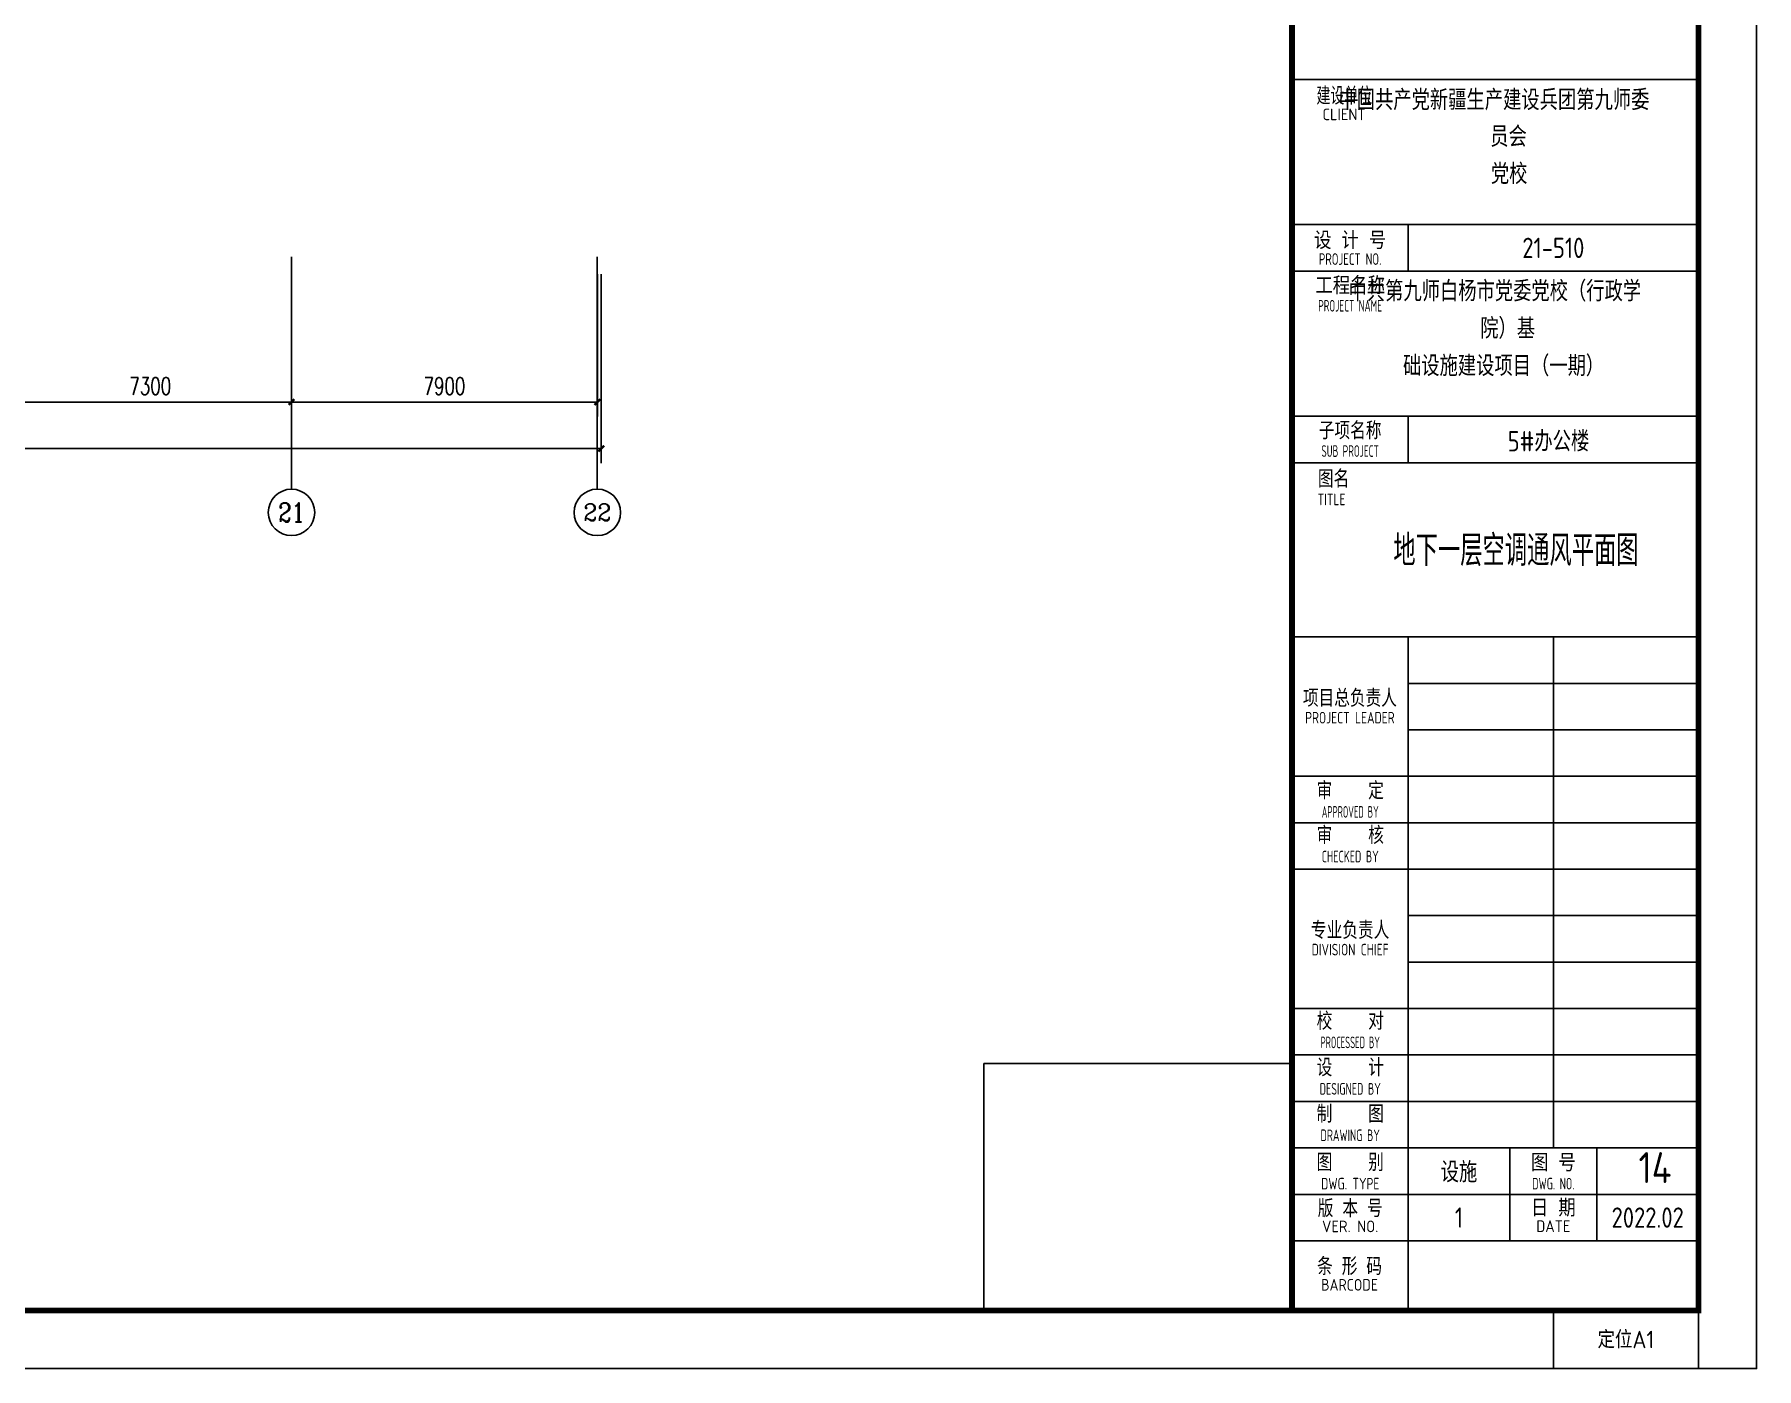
# Model space of a CAD drawing. Extents: x -70335 to 1144202, y 0 to 1100440.
# Drawn here: x 324400 to 368890, y 936502 to 970966 of the extents above; entities that cross this region are included whole.
import ezdxf
from ezdxf.enums import TextEntityAlignment as Align

# ---------------------------------------------------------------- set-up
doc = ezdxf.new("R2010")
doc.units = 0
doc.header["$LTSCALE"] = 1000
for name, color, linetype in [('3-建筑', 7, 'Continuous'), ('AXIS_TEXT', 7, 'Continuous'), ('BTTK', 7, 'Continuous'), ('PUB_TITLE', 4, 'Continuous'), ('改过图层标记', 3, 'Continuous')]:
    doc.layers.add(name, color=color, linetype=linetype)
doc.layers.add('条形码', color=7, linetype='Continuous', plot=False)
doc.layers.add('验收章', color=7, linetype='Continuous', plot=False)
doc.styles.add('_TCH_AXIS', font='COMPLEX', dxfattribs={"bigfont": 'GBCBIG'})
doc.styles.add('_TCH_DIM_T3', font='SIMPLEX', dxfattribs={"width": 0.705882, "bigfont": 'GBCBIG'})
doc.styles.add('COMPLEX', font='COMPLEX')
doc.styles.add('HZ(TK)', font='geniso.shx', dxfattribs={"width": 0.9, "bigfont": 'hztxt.shx'})
doc.styles.get("Standard").update_dxf_attribs({"font": 'gbenor.shx', "bigfont": 'gbcbig.shx'})
doc.dimstyles.new('_TCH_ARCH&&150', dxfattribs={"dimtxt": 446.25, "dimasz": 150, "dimexe": 375, "dimexo": 450, "dimgap": 189.375, "dimtad": 1, "dimdec": 0, "dimzin": 0, "dimdsep": 46, "dimtxsty": '_TCH_DIM_T3', "dimblk": 'ARCHTICK', "dimcen": 0.09, "dimclrt": 7, "dimazin": 2, "dimtfac": 1, "dimtdec": 0, "dimtix": 1, "dimtmove": 2, "dimatfit": 3, "dimfxl": 1, "dimtolj": 1, "dimtzin": 0, "dimarcsym": 0})

# ---------------------------------------------------------------- blocks, each defined once
blk = doc.blocks.new('vhtemplate_2019年新竖式图框_A1_1_2', base_point=(-420.5, 0))
at = {"layer": 'BTTK'}
for p, q in [((831, 222), (761, 222)), ((831, 197), (761, 197)), ((781, 197), (781, 189)), ((831, 189), (761, 189)), ((831, 164), (761, 164)), ((781, 164), (781, 156)), ((831, 156), (761, 156)), ((831, 126), (761, 126)), ((781, 126), (781, 10)), ((806, 126), (806, 38)), ((831, 118), (781, 118)), ((831, 110), (781, 110)), ((831, 102), (761, 102)), ((831, 94), (761, 94)), ((831, 86), (761, 86)), ((831, 78), (781, 78)), ((831, 70), (781, 70)), ((831, 62), (761, 62)), ((831, 54), (761, 54)), ((831, 46), (761, 46)), ((831, 38), (761, 38)), ((798.5, 38), (798.5, 22)), ((813.5, 38), (813.5, 22)), ((831, 30), (761, 30)), ((831, 22), (761, 22))]:
    blk.add_line(p, q, dxfattribs=at)
at = {"layer": 'PUB_TITLE', "color": 7}
blk.add_lwpolyline([(-420.5, 594), (841, 594), (841, 0), (-420.5, 0)], close=True, dxfattribs=at)
at = {"layer": 'PUB_TITLE', "const_width": 1}
blk.add_lwpolyline([(-395.5, 10), (831, 10), (831, 584), (-395.5, 584)], close=True, dxfattribs=at)
blk.add_lwpolyline([(761, 10), (761, 584)], dxfattribs=at)
at = {"layer": '条形码'}
blk.add_lwpolyline([(781, 22), (831, 22), (831, 10), (781, 10)], close=True, dxfattribs=at)
at = {"layer": '验收章'}
for points in [[(761, 10), (707.93, 10), (707.93, 52.53), (761, 52.53)], [(806, 10), (831, 10), (831, 0), (806, 0)]]:
    blk.add_lwpolyline(points, close=True, dxfattribs=at)
at = {"layer": 'BTTK', "style": 'HZ(TK)'}
for s, height, width, p in [('建设单位', 3, 0.8, (770.01, 219.17)), ('PROJECT NO.', 2, 0.75, (771, 191.07)), ('PROJECT NAME', 2, 0.65, (771, 183.03)), ('子项名称', 3, 0.9, (771, 161.52)), ('SUB PROJECT', 2, 0.65, (771, 158.01)), ('项目总负责人', 3, 0.9, (770.96, 115.45)), ('PROJECT LEADER', 2, 0.8, (770.96, 112.09)), ('审    定', 3, 0.9, (771.02, 99.52)), ('APPROVED BY', 2, 0.6, (771.02, 95.87)), ('审    核', 3, 0.9, (771.02, 91.83)), ('CHECKED BY', 2, 0.7, (771.02, 88.18)), ('专业负责人', 3, 0.9, (771, 75.48)), ('DIVISION CHIEF', 2, 0.8, (771, 72.15)), ('校    对', 3, 0.9, (771.02, 59.83)), ('PROCESSED BY', 2, 0.6, (771.02, 56.17)), ('设    计', 3, 0.9, (771.02, 51.83)), ('DESIGNED BY', 2, 0.7, (771.02, 48.17)), ('制    图', 3, 0.9, (771.02, 43.83)), ('DRAWING BY', 2, 0.7, (771.02, 40.17)), ('图    别', 3, 0.9, (771.02, 35.5)), ('DWG. TYPE', 2, 0.8, (771.02, 31.84)), ('DWG. NO.', 2, 0.7, (806, 31.84)), ('版 本 号', 3, 0.9, (771.02, 27.57)), ('条 形 码', 3, 0.9, (770.9, 17.6)), ('BARCODE', 2, 0.95, (770.9, 14.42))]:
    blk.add_text(s, height=height, dxfattribs=dict(at, width=width)).set_placement(p, align=Align.MIDDLE_CENTER)
for s, height, p in [('CLIENT', 2, (769.95, 215.99)), ('设 计 号', 3, (771, 194.28)), ('工程名称', 3, (771, 186.52)), ('图 号', 3, (806, 35.46)), ('日 期', 3, (806, 27.67)), ('VER. NO.', 2, (771, 24.48)), ('DATE', 2, (806, 24.52))]:
    blk.add_text(s, height=height, dxfattribs=at).set_placement(p, align=Align.MIDDLE_CENTER)
for s, height, width, p in [('图名', 3, 0.9, (765.46, 153.22)), ('TITLE', 2, 0.8, (765.4, 149.68))]:
    blk.add_text(s, height=height, dxfattribs=dict(at, width=width)).set_placement(p, align=Align.MIDDLE_LEFT)
at = {"layer": 'BTTK', "color": 4, "style": 'HZ(TK)', "width": 0.9}
for tag, p in [('合作单位', (796, 511.5)), ('建设单位', (796, 209.5)), ('工程名称', (796, 176.5)), ('子项名称', (806, 160)), ('图纸名称', (796, 141))]:
    blk.add_attdef(tag, text='', height=3.5, dxfattribs=at).set_placement(p, align=Align.MIDDLE_CENTER)
for tag, p in [('注册证书号', (808.5, 279)), ('注册印章号', (808.5, 271)), ('设计号', (806, 193)), ('图别', (789.75, 34)), ('图号', (822.25, 34)), ('版本号', (789.75, 26)), ('日期', (822.25, 26))]:
    blk.add_attdef(tag, text='', height=3.5, dxfattribs=at).set_placement(p, align=Align.MIDDLE)
at = {"layer": '验收章', "style": 'HZ(TK)'}
blk.add_text('定位A1', height=3, dxfattribs=at).set_placement((818.5, 5), align=Align.MIDDLE_CENTER)
blk = doc.blocks.new('_ArchTick')
at = {"color": 0, "linetype": 'ByBlock', "const_width": 0.4}
blk.add_lwpolyline([(-0.5, -0.5), (0.5, 0.5)], dxfattribs=at)
blk = doc.blocks.new('*D2837')
at = {"layer": '3-建筑', "color": 0, "lineweight": -2, "transparency": 16777216}
for p, q in [((323742, 964769), (323742, 961094)), ((331042, 964769), (331042, 961094)), ((323742, 961469), (331042, 961469))]:
    blk.add_line(p, q, dxfattribs=at)
at = {"layer": 'Defpoints', "color": 0, "transparency": 16777216}
for p in [(323742, 965219), (331042, 965219), (331042, 961469)]:
    blk.add_point(p, dxfattribs=at)
at = {"layer": '3-建筑', "color": 0, "lineweight": -2, "transparency": 16777216, "xscale": 150, "yscale": 150, "zscale": 150, "rotation": 180}
blk.add_blockref('_ArchTick', (323742, 961469), dxfattribs=at)
at = {"layer": '3-建筑', "color": 0, "lineweight": -2, "transparency": 16777216, "xscale": 150, "yscale": 150, "zscale": 150}
blk.add_blockref('_ArchTick', (331042, 961469), dxfattribs=at)
at = {"layer": '3-建筑', "color": 7, "transparency": 16777216, "insert": (327392, 961881), "char_height": 446.2, "attachment_point": 5, "style": '_TCH_DIM_T3'}
blk.add_mtext('\\A1;7300', dxfattribs=at)
blk = doc.blocks.new('*D2838')
at = {"layer": '3-建筑', "color": 0, "lineweight": -2, "transparency": 16777216}
for p, q in [((331042, 964769), (331042, 961094)), ((338942, 964769), (338942, 961094)), ((331042, 961469), (338942, 961469))]:
    blk.add_line(p, q, dxfattribs=at)
at = {"layer": 'Defpoints', "color": 0, "transparency": 16777216}
for p in [(331042, 965219), (338942, 965219), (338942, 961469)]:
    blk.add_point(p, dxfattribs=at)
at = {"layer": '3-建筑', "color": 0, "lineweight": -2, "transparency": 16777216, "xscale": 150, "yscale": 150, "zscale": 150, "rotation": 180}
blk.add_blockref('_ArchTick', (331042, 961469), dxfattribs=at)
at = {"layer": '3-建筑', "color": 0, "lineweight": -2, "transparency": 16777216, "xscale": 150, "yscale": 150, "zscale": 150}
blk.add_blockref('_ArchTick', (338942, 961469), dxfattribs=at)
at = {"layer": '3-建筑', "color": 7, "transparency": 16777216, "insert": (334992, 961881), "char_height": 446.2, "attachment_point": 5, "style": '_TCH_DIM_T3'}
blk.add_mtext('\\A1;7900', dxfattribs=at)
blk = doc.blocks.new('_AXISO')
blk.add_circle((0, 0), 0.5)
at = {"layer": 'AXIS_TEXT', "style": 'COMPLEX', "width": 1.041667}
blk.add_attdef('A', text='', height=0.56, dxfattribs=at).set_placement((-0.25, -0.28), (0.25, -0.28), align=Align.FIT)
blk = doc.blocks.new('*D2839')
at = {"layer": '3-建筑', "color": 0, "lineweight": -2, "transparency": 16777216}
for p, q in [((200042, 964769), (200042, 959894)), ((339042, 964769), (339042, 959894)), ((200042, 960269), (339042, 960269))]:
    blk.add_line(p, q, dxfattribs=at)
at = {"layer": 'Defpoints', "color": 0, "transparency": 16777216}
for p in [(200042, 965219), (339042, 965219), (339042, 960269)]:
    blk.add_point(p, dxfattribs=at)
at = {"layer": '3-建筑', "color": 0, "lineweight": -2, "transparency": 16777216, "xscale": 150, "yscale": 150, "zscale": 150, "rotation": 180}
blk.add_blockref('_ArchTick', (200042, 960269), dxfattribs=at)
at = {"layer": '3-建筑', "color": 0, "lineweight": -2, "transparency": 16777216, "xscale": 150, "yscale": 150, "zscale": 150}
blk.add_blockref('_ArchTick', (339042, 960269), dxfattribs=at)
at = {"layer": '3-建筑', "color": 7, "transparency": 16777216, "insert": (269542, 960681), "char_height": 446.2, "attachment_point": 5, "style": '_TCH_DIM_T3'}
blk.add_mtext('\\A1;139000', dxfattribs=at)

msp = doc.modelspace()

# ---------------------------------------------------------------- linework, layer by layer
at = {"layer": '3-建筑'}
for p, q in [((331041.7, 965218.7), (331041.7, 959218.7)), ((338941.7, 965218.7), (338941.7, 959218.7))]:
    msp.add_line(p, q, dxfattribs=at)

# ---------------------------------------------------------------- block references
ref = msp.add_blockref('_AXISO', (331041.7, 958618.7), dxfattribs=dict(at, xscale=1200, yscale=1200, zscale=1200))
ref.add_attrib('A', '21', dxfattribs={"layer": 'AXIS_TEXT', "height": 492.67, "style": '_TCH_AXIS'}).set_placement((330701.5, 958372.4), (331381.9, 958372.4), align=Align.FIT)
ref = msp.add_blockref('_AXISO', (338941.7, 958618.7), dxfattribs=dict(at, xscale=1200, yscale=1200, zscale=1200))
ref.add_attrib('A', '22', dxfattribs={"layer": 'AXIS_TEXT', "height": 441.41, "style": '_TCH_AXIS'}).set_placement((338584.4, 958398), (339299, 958398), align=Align.FIT)
at = {"layer": '改过图层标记'}
ref = msp.add_blockref('vhtemplate_2019年新竖式图框_A1_1_2', (179665.1, 936502.1), dxfattribs=dict(at, xscale=150, yscale=150, zscale=150))
ref.add_attrib('建设单位_001', '中国共产党新疆生产建设兵团第九师委', (358088.1, 969011.1), dxfattribs={"layer": 'BTTK', "color": 4, "height": 525, "style": 'HZ(TK)', "width": 0.9})
ref.add_attrib('工程名称_001', '中共第九师白杨市党委党校（行政学', (358348.5, 964070.8), dxfattribs={"layer": 'BTTK', "color": 4, "height": 525, "style": 'HZ(TK)', "width": 0.9})
ref.add_attrib('子项名称_001', '5#办公楼', (362460, 960193.4), dxfattribs={"layer": 'BTTK', "color": 4, "height": 525, "style": 'HZ(TK)', "width": 0.9})
ref.add_attrib('设计号', '21-510', dxfattribs={"layer": 'BTTK', "color": 4, "height": 525, "style": 'HZ(TK)', "width": 0.9}).set_placement((363640.1, 965452.1), align=Align.MIDDLE)
ref.add_attrib('图别', '设施', dxfattribs={"layer": 'BTTK', "color": 4, "height": 525, "style": 'HZ(TK)', "width": 0.9}).set_placement((361202.6, 941602.1), align=Align.MIDDLE)
ref.add_attrib('版本号', '1', dxfattribs={"layer": 'BTTK', "color": 4, "height": 525, "style": 'HZ(TK)', "width": 0.9}).set_placement((361202.6, 940402.1), align=Align.MIDDLE)
ref.add_attrib('日期', '2022.02', dxfattribs={"layer": 'BTTK', "color": 4, "height": 525, "style": 'HZ(TK)', "width": 0.9}).set_placement((366077.6, 940402.1), align=Align.MIDDLE)
ref.add_attrib('建设单位_002', '员会', (362010.2, 968063.2), dxfattribs={"layer": 'BTTK', "color": 4, "height": 525, "style": 'HZ(TK)', "width": 0.9})
ref.add_attrib('建设单位_003', '党校', (362025.6, 967100.7), dxfattribs={"layer": 'BTTK', "color": 4, "height": 525, "style": 'HZ(TK)', "width": 0.9})
ref.add_attrib('工程名称_002', '院）基', (361750.1, 963108.3), dxfattribs={"layer": 'BTTK', "color": 4, "height": 525, "style": 'HZ(TK)', "width": 0.9})
ref.add_attrib('工程名称_003', '础设施建设项目（一期）', (359755.4, 962141), dxfattribs={"layer": 'BTTK', "color": 4, "height": 525, "style": 'HZ(TK)', "width": 0.9})

# ---------------------------------------------------------------- texts
for s, p in [('地下一层空调通风平面图', (359505.8, 957234.5)), ('14', (365840.3, 941293.6))]:
    msp.add_text(s, height=800, dxfattribs=at).set_placement(p)

# ---------------------------------------------------------------- dimensions: what is measured, and where the dimension line sits
at = {"layer": '3-建筑'}
for p1, p2, distance, picture, middle in [((200041.7, 965218.7), (339041.7, 965218.7), -4950, '*D2839', (269541.7, 960681.2)), ((323741.7, 965218.7), (331041.7, 965218.7), -3750, '*D2837', (327391.7, 961881.2)), ((331041.7, 965218.7), (338941.7, 965218.7), -3750, '*D2838', (334991.7, 961881.2))]:
    dim = msp.add_aligned_dim(p1=p1, p2=p2, distance=distance, dimstyle='_TCH_ARCH&&150', dxfattribs=at)
    dim.commit()
    dim.dimension.update_dxf_attribs({"geometry": picture, "text_midpoint": middle})

doc.saveas('drawing.dxf')
